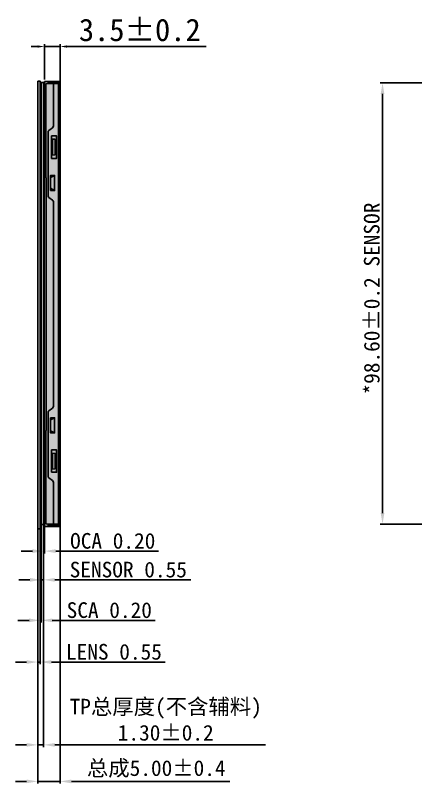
# Model space of a CAD drawing. Extents: x 23 to 280686, y -58 to 9807.
# Drawn here: x 143428.1 to 143517.5, y 4009.3 to 4181 of the extents above; entities that cross this region are included whole.
import ezdxf

# ---------------------------------------------------------------- set-up
doc = ezdxf.new("R2010")
doc.units = 0
doc.header["$LTSCALE"] = 23.1
doc.header["$PDMODE"] = 35
doc.layers.get('0').update_dxf_attribs({"linetype": 'CONTINUOUS'})
doc.layers.get('Defpoints').update_dxf_attribs({"linetype": 'CONTINUOUS'})
for name, color, linetype in [('BL1_Housing', 7, 'CONTINUOUS'), ('Cover lens', 6, 'CONTINUOUS'), ('DIM', 130, 'CONTINUOUS'), ('SCA', 55, 'CONTINUOUS'), ('SENSOR OD', 7, 'CONTINUOUS'), ('白框', 7, 'CONTINUOUS')]:
    doc.layers.add(name, color=color, linetype=linetype)
doc.styles.add('Arial', font='')
doc.styles.get("Standard").update_dxf_attribs({"font": ''})
doc.styles.add('宋体', font='')
doc.styles.get('Arial').set_extended_font_data('SimSun')
doc.styles.get('Standard').set_extended_font_data('SimSun')
doc.styles.get('宋体').set_extended_font_data('SimSun')
doc.dimstyles.new('ISO-25$0', dxfattribs={"dimtxt": 2.5, "dimasz": 1.5, "dimexe": 0.5, "dimexo": 0.5, "dimgap": 1, "dimtad": 2, "dimzin": 1, "dimdsep": 46, "dimtxsty": 'Standard', "dimcen": 2.5, "dimclrd": 3, "dimclre": 3, "dimclrt": 3, "dimadec": 0, "dimazin": 0, "dimtfac": 1, "dimtmove": 0, "dimatfit": 3, "dimfxl": 1, "dimtfillclr": 3, "dimtzin": 1, "dimarcsym": 0})
doc.dimstyles.new('ORM1', dxfattribs={"dimtxt": 3.5, "dimasz": 2.5, "dimexe": 0.5, "dimexo": 0.5, "dimgap": 0.5, "dimtad": 1, "dimzin": 1, "dimdsep": 46, "dimtxsty": 'Arial', "dimcen": 2.5, "dimclrt": 7, "dimadec": 0, "dimazin": 0, "dimtfac": 1, "dimtmove": 0, "dimatfit": 3, "dimfxl": 1, "dimtolj": 2, "dimarcsym": 0})

# ---------------------------------------------------------------- blocks, each defined once
blk = doc.blocks.new('*D96')
at = {"layer": 'Defpoints', "color": 0, "transparency": 16777216}
for p in [(143433.12, 4066.8), (143433.67, 4066.72), (143433.67, 4036.51)]:
    blk.add_point(p, dxfattribs=at)
at = {"layer": 'DIM', "color": 0, "linetype": 'Continuous', "lineweight": -2, "transparency": 16777216}
for p, q in [((143433.12, 4066.3), (143433.12, 4036.01)), ((143433.67, 4066.22), (143433.67, 4036.01)), ((143430.62, 4036.51), (143428.12, 4036.51)), ((143433.12, 4036.51), (143433.67, 4036.51)), ((143436.17, 4036.51), (143461.6, 4036.51))]:
    blk.add_line(p, q, dxfattribs=at)
at = {"layer": 'DIM', "color": 0, "transparency": 16777216}
for points in [[(143430.62, 4036.92), (143430.62, 4036.09), (143433.12, 4036.51)], [(143436.17, 4036.92), (143436.17, 4036.09), (143433.67, 4036.51)]]:
    blk.add_solid(points, dxfattribs=at)
at = {"layer": 'DIM', "color": 7, "lineweight": 0, "transparency": 16777216, "insert": (143450.13, 4038.77), "char_height": 3.5, "attachment_point": 5, "style": 'Arial'}
blk.add_mtext('\\A2;LENS 0.55', dxfattribs=at)
blk = doc.blocks.new('*D97')
at = {"layer": 'Defpoints', "color": 0, "transparency": 16777216}
for p in [(143433.87, 4070.08), (143434.42, 4070.01), (143434.42, 4054.87)]:
    blk.add_point(p, dxfattribs=at)
at = {"layer": 'DIM', "color": 0, "linetype": 'Continuous', "lineweight": -2, "transparency": 16777216}
for p, q in [((143433.87, 4069.58), (143433.87, 4054.37)), ((143434.42, 4069.51), (143434.42, 4054.37)), ((143431.37, 4054.87), (143428.87, 4054.87)), ((143433.87, 4054.87), (143434.42, 4054.87)), ((143436.92, 4054.87), (143467.27, 4054.87))]:
    blk.add_line(p, q, dxfattribs=at)
at = {"layer": 'DIM', "color": 0, "transparency": 16777216}
for points in [[(143431.37, 4055.29), (143431.37, 4054.45), (143433.87, 4054.87)], [(143436.92, 4055.29), (143436.92, 4054.45), (143434.42, 4054.87)]]:
    blk.add_solid(points, dxfattribs=at)
at = {"layer": 'DIM', "color": 7, "lineweight": 0, "transparency": 16777216, "insert": (143453.34, 4057.13), "char_height": 3.5, "attachment_point": 5, "style": 'Arial'}
blk.add_mtext('\\A2;SENSOR 0.55', dxfattribs=at)
blk = doc.blocks.new('*D98')
at = {"layer": 'Defpoints', "color": 0, "transparency": 16777216}
for p in [(143434.42, 4070.54), (143433.12, 4067.69), (143434.42, 4018.01)]:
    blk.add_point(p, dxfattribs=at)
at = {"layer": 'DIM', "color": 0, "lineweight": -2, "transparency": 16777216}
for p, q in [((143434.42, 4070.04), (143434.42, 4017.51)), ((143433.12, 4067.19), (143433.12, 4017.51)), ((143430.62, 4018.01), (143428.12, 4018.01)), ((143433.12, 4018.01), (143434.42, 4018.01)), ((143436.92, 4018.01), (143483.99, 4018.01))]:
    blk.add_line(p, q, dxfattribs=at)
at = {"layer": 'DIM', "color": 0, "transparency": 16777216}
for points in [[(143430.62, 4018.42), (143430.62, 4017.59), (143433.12, 4018.01)], [(143436.92, 4018.42), (143436.92, 4017.59), (143434.42, 4018.01)]]:
    blk.add_solid(points, dxfattribs=at)
at = {"layer": 'DIM', "color": 7, "lineweight": 0, "transparency": 16777216, "insert": (143461.7, 4023.6), "char_height": 3.5, "attachment_point": 5, "style": 'Arial'}
blk.add_mtext('\\A2;TP总厚度(不含辅料)\\P1.30±0.2', dxfattribs=at)
blk = doc.blocks.new('*D99')
at = {"layer": 'Defpoints', "color": 0, "transparency": 16777216}
for p in [(143433.67, 4068.68), (143433.87, 4068.68), (143433.87, 4045.82)]:
    blk.add_point(p, dxfattribs=at)
at = {"layer": 'SCA', "color": 0, "lineweight": -2, "transparency": 16777216}
for p, q in [((143433.67, 4068.18), (143433.67, 4045.32)), ((143433.87, 4068.18), (143433.87, 4045.32)), ((143431.17, 4045.82), (143428.67, 4045.82)), ((143433.67, 4045.82), (143433.87, 4045.82)), ((143436.37, 4045.82), (143459.31, 4045.82))]:
    blk.add_line(p, q, dxfattribs=at)
at = {"layer": 'SCA', "color": 0, "transparency": 16777216}
for points in [[(143431.17, 4046.24), (143431.17, 4045.41), (143433.67, 4045.82)], [(143436.37, 4046.24), (143436.37, 4045.41), (143433.87, 4045.82)]]:
    blk.add_solid(points, dxfattribs=at)
at = {"layer": 'SCA', "color": 7, "lineweight": 0, "transparency": 16777216, "insert": (143449.09, 4048.08), "char_height": 3.5, "attachment_point": 5, "style": 'Arial'}
blk.add_mtext('\\A2;SCA 0.20', dxfattribs=at)
blk = doc.blocks.new('*D93')
at = {"layer": 'Defpoints', "color": 0, "transparency": 16777216}
for p in [(143510.12, 4165.9), (143531.64, 4165.9, 95.76), (143531.64, 4067.3, 95.76)]:
    blk.add_point(p, dxfattribs=at)
at = {"layer": 'DIM', "color": 0, "lineweight": -2, "transparency": 16777216}
for p, q in [((143531.14, 4165.9), (143509.62, 4165.9)), ((143510.12, 4069.8), (143510.12, 4163.4)), ((143531.14, 4067.3), (143509.62, 4067.3))]:
    blk.add_line(p, q, dxfattribs=at)
at = {"layer": 'DIM', "color": 0, "transparency": 16777216}
for points in [[(143509.7, 4163.4), (143510.54, 4163.4), (143510.12, 4165.9)], [(143509.7, 4069.8), (143510.54, 4069.8), (143510.12, 4067.3)]]:
    blk.add_solid(points, dxfattribs=at)
at = {"layer": 'DIM', "color": 7, "transparency": 16777216, "insert": (143507.74, 4117.7), "char_height": 3.5, "attachment_point": 5, "rotation": 90, "style": 'Arial'}
blk.add_mtext('\\A2;*98.60%%P0.2 SENSOR', dxfattribs=at)
blk = doc.blocks.new('*D114')
at = {"color": 3, "lineweight": -2, "transparency": 16777216}
for p, q in [((143891.54, 4157.64), (143890.04, 4157.64)), ((143893.04, 4150.27), (143893.04, 4158.14)), ((143893.04, 4157.64), (143896.54, 4157.64)), ((143896.54, 4149.9), (143896.54, 4158.14)), ((143898.04, 4157.64), (143929.13, 4157.64))]:
    blk.add_line(p, q, dxfattribs=at)
at = {"color": 3, "transparency": 16777216}
for points in [[(143891.54, 4157.89), (143891.54, 4157.39), (143893.04, 4157.64)], [(143898.04, 4157.89), (143898.04, 4157.39), (143896.54, 4157.64)]]:
    blk.add_solid(points, dxfattribs=at)
at = {"layer": 'Defpoints', "color": 0, "transparency": 16777216}
for p in [(143896.54, 4157.64), (143893.04, 4149.77), (143896.54, 4149.4)]:
    blk.add_point(p, dxfattribs=at)
at = {"color": 3, "transparency": 16777216, "insert": (143914.33, 4161.32), "char_height": 5, "attachment_point": 5, "style": '宋体'}
blk.add_mtext('3.5±0.2', dxfattribs=at)
blk = doc.blocks.new('*D116')
at = {"layer": 'Defpoints', "color": 0, "transparency": 16777216}
for p in [(143434.42, 4067.56), (143434.62, 4067.55), (143434.62, 4061.29)]:
    blk.add_point(p, dxfattribs=at)
at = {"layer": 'DIM', "color": 0, "lineweight": -2, "transparency": 16777216}
for p, q in [((143434.42, 4067.06), (143434.42, 4060.79)), ((143434.62, 4067.05), (143434.62, 4060.79)), ((143431.92, 4061.29), (143429.42, 4061.29)), ((143434.42, 4061.29), (143434.62, 4061.29)), ((143437.12, 4061.29), (143460.1, 4061.29))]:
    blk.add_line(p, q, dxfattribs=at)
at = {"layer": 'DIM', "color": 0, "transparency": 16777216}
for points in [[(143431.92, 4061.71), (143431.92, 4060.87), (143434.42, 4061.29)], [(143437.12, 4061.71), (143437.12, 4060.87), (143434.62, 4061.29)]]:
    blk.add_solid(points, dxfattribs=at)
at = {"layer": 'DIM', "color": 7, "transparency": 16777216, "insert": (143449.86, 4063.55), "char_height": 3.5, "attachment_point": 5, "style": 'Arial'}
blk.add_mtext('\\A2;OCA 0.20', dxfattribs=at)
blk = doc.blocks.new('*D117')
at = {"layer": 'Defpoints', "color": 0, "transparency": 16777216}
for p in [(143433.12, 4069.73), (143438.12, 4069.73), (143438.12, 4009.85)]:
    blk.add_point(p, dxfattribs=at)
at = {"layer": 'DIM', "color": 0, "lineweight": -2, "transparency": 16777216}
for p, q in [((143433.12, 4069.23), (143433.12, 4009.35)), ((143438.12, 4069.23), (143438.12, 4009.35)), ((143430.62, 4009.85), (143428.12, 4009.85)), ((143433.12, 4009.85), (143438.12, 4009.85)), ((143440.62, 4009.85), (143476.04, 4009.85))]:
    blk.add_line(p, q, dxfattribs=at)
at = {"layer": 'DIM', "color": 0, "transparency": 16777216}
for points in [[(143430.62, 4010.26), (143430.62, 4009.43), (143433.12, 4009.85)], [(143440.62, 4010.26), (143440.62, 4009.43), (143438.12, 4009.85)]]:
    blk.add_solid(points, dxfattribs=at)
at = {"layer": 'DIM', "color": 7, "lineweight": 0, "transparency": 16777216, "insert": (143459.58, 4012.61), "char_height": 3.5, "attachment_point": 5, "style": 'Arial'}
blk.add_mtext('\\A2;总成5.00±0.4', dxfattribs=at)
blk = doc.blocks.new('fsdfdfds')
h = blk.add_hatch()
h.set_pattern_fill('ANSI36', color=3, scale=0.2, style=0)
h.set_pattern_definition([(45, (143439.4912, 3753.82807), (0.3367596, 1.2347852), [1.5875, -0.3175, 0, -0.3175])])
h.paths.add_polyline_path([(143896.543, 4149.842), (143893.043, 4149.842), (143893.043, 4050.392), (143896.543, 4050.392)])
at = {"color": 3}
for p, q in [((143896.543, 4149.842), (143893.043, 4149.842)), ((143893.043, 4050.392), (143893.043, 4149.842)), ((143896.543, 4149.897), (143896.543, 4149.842)), ((143896.543, 4149.842), (143896.543, 4050.392)), ((143893.043, 4050.392), (143896.543, 4050.392))]:
    blk.add_line(p, q, dxfattribs=at)
at = {"color": 0, "ltscale": 3}
for p, q in [((143894.643, 4149.697), (143894.943, 4149.697)), ((143894.643, 4050.647), (143894.643, 4050.947))]:
    blk.add_line(p, q, dxfattribs=at)
at = {"color": 2}
for p, q in [((143894.038, 4138.894), (143894.848, 4139.517)), ((143894.393, 4128.367), (143895.293, 4128.867)), ((143894.393, 4125.967), (143895.293, 4125.467)), ((143894.038, 4123.94), (143894.848, 4123.317)), ((143894.038, 4076.254), (143894.848, 4076.877)), ((143894.393, 4074.227), (143895.293, 4074.727)), ((143894.393, 4071.827), (143895.293, 4071.327)), ((143894.038, 4061.3), (143894.848, 4060.677))]:
    blk.add_line(p, q, dxfattribs=at)
at = {"color": 0}
for p, q in [((143894.843, 4136.917), (143894.643, 4136.917)), ((143894.643, 4136.917), (143895.443, 4136.917))]:
    blk.add_line(p, q, dxfattribs=at)
at = {"color": 2}
for centre, start, end in [((143894.543, 4139.913), 307.56859, 0), ((143894.343, 4138.498), 127.56859, 180), ((143894.343, 4124.336), 180, 232.43141), ((143894.543, 4122.921), 0, 52.43141), ((143894.343, 4075.858), 127.56859, 180), ((143894.543, 4077.273), 307.56859, 0), ((143894.343, 4061.696), 180, 232.43141), ((143894.543, 4060.281), 0, 52.43141)]:
    blk.add_arc(centre, 0.5, start, end, dxfattribs=at)
at = {"layer": 'BL1_Housing', "color": 7, "lineweight": 0}
for p, q in [((143894.643, 4149.397), (143894.643, 4149.697)), ((143895.443, 4149.397), (143894.943, 4149.697)), ((143893.393, 4128.297), (143893.393, 4149.397)), ((143893.393, 4149.397), (143896.093, 4149.397)), ((143896.093, 4149.397), (143896.093, 4050.947)), ((143893.393, 4050.947), (143893.393, 4071.897)), ((143896.093, 4050.947), (143893.393, 4050.947)), ((143894.943, 4050.647), (143894.643, 4050.647)), ((143894.943, 4050.647), (143895.443, 4050.947)), ((143896.093, 4050.947), (143896.013, 4050.947))]:
    blk.add_line(p, q, dxfattribs=at)
at = {"layer": 'BL1_Housing', "color": 0, "lineweight": 0}
for p, q in [((143894.643, 4136.917), (143894.643, 4133.417)), ((143894.943, 4133.417), (143894.943, 4136.917)), ((143895.443, 4133.417), (143895.443, 4136.917)), ((143894.643, 4133.417), (143895.443, 4133.417)), ((143893.393, 4128.297), (143893.393, 4112.357)), ((143893.393, 4112.357), (143893.393, 4091.837)), ((143893.393, 4091.837), (143893.393, 4071.897)), ((143894.643, 4066.777), (143895.443, 4066.777)), ((143894.943, 4063.277), (143894.943, 4066.777)), ((143895.443, 4063.277), (143895.443, 4066.777)), ((143894.643, 4063.277), (143895.443, 4063.277))]:
    blk.add_line(p, q, dxfattribs=at)
at = {"layer": '白框', "color": 2, "linetype": 'Continuous'}
for p, q in [((143896.243, 4149.697), (143893.843, 4149.697)), ((143893.843, 4149.697), (143893.843, 4149.427)), ((143896.273, 4149.427), (143893.843, 4149.427)), ((143895.043, 4139.913), (143895.043, 4149.427)), ((143896.273, 4050.767), (143896.273, 4149.427)), ((143896.543, 4050.797), (143896.543, 4149.397)), ((143893.843, 4124.336), (143893.843, 4138.498)), ((143895.043, 4077.273), (143895.043, 4122.921)), ((143895.043, 4084.472), (143895.043, 4116.072)), ((143893.843, 4075.858), (143893.843, 4061.696)), ((143895.043, 4050.767), (143895.043, 4060.281)), ((143893.843, 4050.767), (143896.243, 4050.767)), ((143893.843, 4050.767), (143893.843, 4050.497)), ((143893.843, 4050.497), (143896.243, 4050.497))]:
    blk.add_line(p, q, dxfattribs=at)
at = {"layer": '白框', "color": 2}
for points in [[(143894.643, 4137.667), (143894.643, 4132.667), (143895.743, 4132.667), (143895.743, 4137.667)], [(143894.393, 4125.467), (143895.293, 4125.467), (143895.293, 4128.867), (143894.393, 4128.867)], [(143894.393, 4074.727), (143895.293, 4074.727), (143895.293, 4071.327), (143894.393, 4071.327)], [(143894.643, 4062.527), (143894.643, 4067.527), (143895.743, 4067.527), (143895.743, 4062.527)]]:
    blk.add_lwpolyline(points, close=True, dxfattribs=at)
at = {"layer": '白框', "color": 2, "linetype": 'Continuous'}
for centre, start, end in [((143896.243, 4149.397), 0, 90), ((143896.243, 4050.797), 270, 0)]:
    blk.add_arc(centre, 0.3, start, end, dxfattribs=at)
at = {"color": 3}
dim = blk.add_linear_dim(base=(143896.543, 4157.642), p1=(143893.043, 4149.767), p2=(143896.543, 4149.397), text='3.5±0.2', dimstyle='ISO-25$0', override={"dimtxt": 5, "dimtxsty": '宋体'}, dxfattribs=at)
dim.commit()
dim.dimension.update_dxf_attribs({"geometry": '*D114', "text_midpoint": (143914.335, 4161.323)})

msp = doc.modelspace()

# ---------------------------------------------------------------- linework, layer by layer
msp.add_lwpolyline([(143434.417, 4165.954), (143434.617, 4165.954), (143434.617, 4067.254), (143434.417, 4067.254)], close=True)
at = {"layer": 'Cover lens'}
msp.add_lwpolyline([(143433.117, 4166.254), (143433.667, 4166.254), (143433.667, 4066.254), (143433.117, 4066.254)], close=True, dxfattribs=at)
at = {"layer": 'SCA'}
msp.add_lwpolyline([(143433.667, 4165.954), (143433.867, 4165.954), (143433.867, 4067.254), (143433.667, 4067.254)], close=True, dxfattribs=at)
at = {"layer": 'SENSOR OD'}
msp.add_lwpolyline([(143433.867, 4165.954), (143434.417, 4165.954), (143434.417, 4067.254), (143433.867, 4067.254)], close=True, dxfattribs=at)

# ---------------------------------------------------------------- block references
at = {"layer": 'DIM'}
msp.add_blockref('fsdfdfds', (-458.426, 16.36), dxfattribs=at)

# ---------------------------------------------------------------- dimensions: what is measured, and where the dimension line sits
dim = msp.add_linear_dim(base=(143510.12, 4165.904, -95.764), p1=(143531.642, 4067.304), p2=(143531.642, 4165.904), angle=90, text='*<>%%P0.2 SENSOR', dimstyle='ORM1', override={"dimfxl": 0.5, "dimarcsym": 2}, dxfattribs=at)
dim.commit()
dim.dimension.update_dxf_attribs({"geometry": '*D93', "text_midpoint": (143510.12, 4117.704, -95.764), "dimtype": 160})
at = {"layer": 'DIM', "lineweight": 0}
for base, p1, p2, text, override, picture, middle in [((143434.417, 4018.007), (143433.117, 4067.695), (143434.417, 4070.545), 'TP总厚度(不含辅料)\\P<>', {"dimtol": 1, "dimtp": 0.2, "dimtm": 0.2}, '*D98', (143461.704, 4018.007)), ((143434.417, 4054.868), (143433.867, 4070.078), (143434.417, 4070.014), 'SENSOR <>', {"dimfxl": 5.346}, '*D97', (143453.343, 4054.868))]:
    dim = msp.add_linear_dim(base=base, p1=p1, p2=p2, text=text, dimstyle='ORM1', override=override, dxfattribs=at)
    dim.commit()
    dim.dimension.update_dxf_attribs({"geometry": picture, "text_midpoint": middle, "dimtype": 160})
dim = msp.add_linear_dim(base=(143438.117, 4009.847), p1=(143433.117, 4069.731), p2=(143438.117, 4069.731), text='总成<>', dimstyle='ORM1', override={"dimtol": 1, "dimtp": 0.4, "dimtm": 0.4}, dxfattribs=at)
dim.commit()
dim.dimension.update_dxf_attribs({"geometry": '*D117', "text_midpoint": (143459.581, 4012.612)})
at = {"layer": 'DIM'}
dim = msp.add_linear_dim(base=(143434.617, 4061.289), p1=(143434.417, 4067.556), p2=(143434.617, 4067.55), text='OCA <>', dimstyle='ORM1', override={"dimfxl": 5.346, "dimarcsym": 1}, dxfattribs=at)
dim.commit()
dim.dimension.update_dxf_attribs({"geometry": '*D116', "text_midpoint": (143449.859, 4063.549)})
at = {"layer": 'DIM', "lineweight": 0}
dim = msp.add_linear_dim(base=(143433.667, 4036.506), p1=(143433.117, 4066.803), p2=(143433.667, 4066.719), angle=180, text='LENS <>', dimstyle='ORM1', override={"dimfxl": 5.346}, dxfattribs=at)
dim.commit()
dim.dimension.update_dxf_attribs({"geometry": '*D96', "text_midpoint": (143450.134, 4036.506), "dimtype": 160})
at = {"layer": 'SCA', "color": 4, "lineweight": 0}
dim = msp.add_linear_dim(base=(143433.867, 4045.824), p1=(143433.667, 4068.683), p2=(143433.867, 4068.683), text='SCA <>', dimstyle='ORM1', override={"dimfxl": 0.8}, dxfattribs=at)
dim.commit()
dim.dimension.update_dxf_attribs({"geometry": '*D99', "text_midpoint": (143449.089, 4045.824), "dimtype": 160})

doc.saveas('drawing.dxf')
